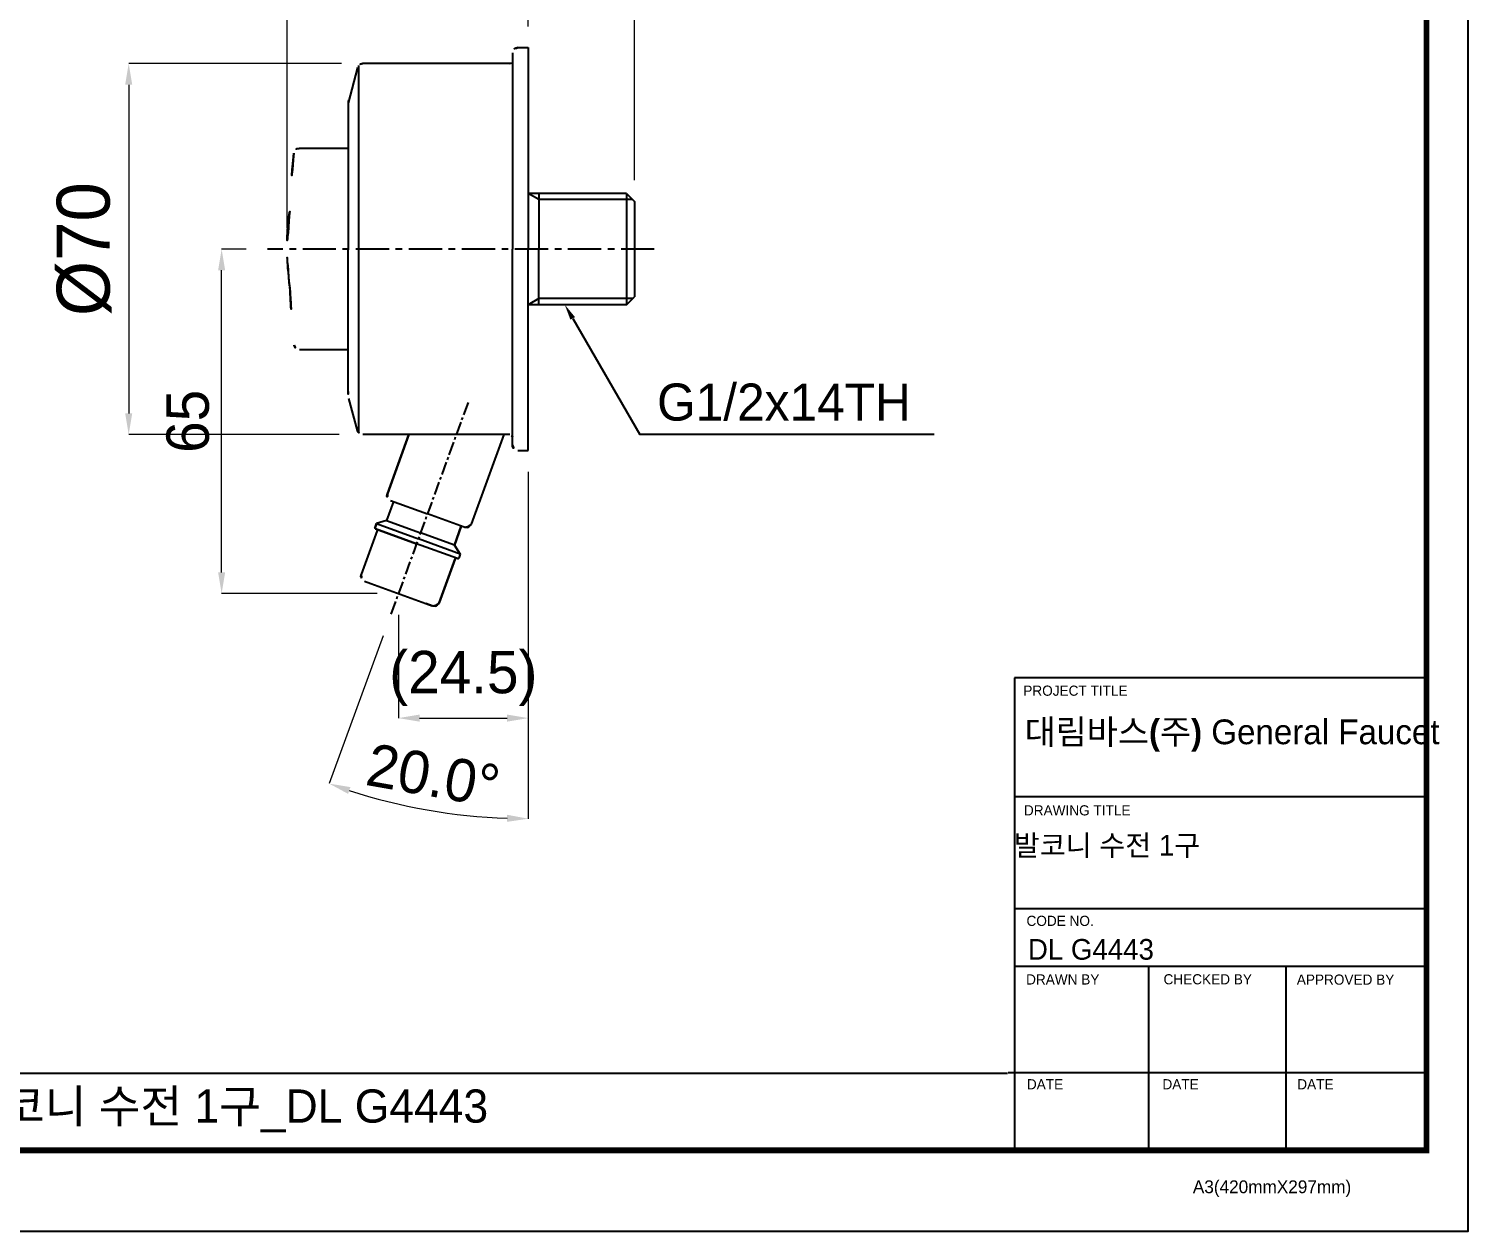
# Model space of a CAD drawing. Extents: x 16296679582 to 16296680068, y -37409616349 to -37409615993.
# Drawn here: x 16296679796.3 to 16296680067.8, y -37409616348.8 to -37409616121.9 of the extents above; entities that cross this region are included whole.
import ezdxf

# ---------------------------------------------------------------- set-up
doc = ezdxf.new("R2010")
doc.units = 0
doc.header["$LTSCALE"] = 10
doc.header["$MEASUREMENT"] = 0
doc.header["$PDMODE"] = 3
doc.header["$PDSIZE"] = -10
doc.linetypes.add('CENTER', pattern=[2, 1.25, -0.25, 0.25, -0.25])
doc.layers.get('0').update_dxf_attribs({"linetype": 'CONTINUOUS'})
doc.layers.get('DEFPOINTS').update_dxf_attribs({"linetype": 'CONTINUOUS'})
for name, color, linetype in [('CL', 2, 'CENTER'), ('D', 2, 'CONTINUOUS'), ('DWG', 7, 'CONTINUOUS')]:
    doc.layers.add(name, color=color, linetype=linetype)
doc.styles.add('Daelim Dimension', font='')
doc.styles.get('Daelim Dimension').set_extended_font_data('나눔고딕')
doc.dimstyles.new('DEFAULT', dxfattribs={"dimscale": 2, "dimtxt": 2, "dimasz": 2, "dimexe": 0, "dimexo": 2, "dimgap": 1, "dimtad": 1, "dimdec": 1, "dimzin": 9, "dimdsep": 46, "dimtxsty": 'Daelim Dimension', "dimcen": 0.5, "dimclrd": 252, "dimclre": 252, "dimclrt": 3, "dimadec": 1, "dimazin": 0, "dimtfac": 1, "dimtdec": 1, "dimtix": 1, "dimtmove": 0, "dimatfit": 3, "dimfxl": 1, "dimtolj": 1, "dimtzin": 1, "dimlwd": 9, "dimlwe": 9, "dimarcsym": 0})

# ---------------------------------------------------------------- blocks, each defined once
blk = doc.blocks.new('*D39')
at = {"color": 5, "lineweight": 9, "transparency": 16777216}
for p, q in [((16296679845.02754, -37409616159.458893), (16296679845.02754, -37409616109.005272)), ((16296679849.02754, -37409616109.005272), (16296679886.527531, -37409616109.005272)), ((16296679890.527531, -37409616121.458893), (16296679890.527531, -37409616109.005272))]:
    blk.add_line(p, q, dxfattribs=at)
at = {"color": 5, "transparency": 16777216}
for points in [[(16296679849.02754, -37409616108.338608), (16296679849.02754, -37409616109.671944), (16296679845.02754, -37409616109.005272)], [(16296679886.527531, -37409616108.338608), (16296679886.527531, -37409616109.671944), (16296679890.527531, -37409616109.005272)]]:
    blk.add_solid(points, dxfattribs=at)
at = {"layer": 'DEFPOINTS', "color": 0, "transparency": 16777216}
for p in [(16296679890.527531, -37409616109.005272), (16296679890.527531, -37409616125.458893), (16296679845.02754, -37409616163.458893)]:
    blk.add_point(p, dxfattribs=at)
at = {"color": 7, "transparency": 16777216, "insert": (16296679867.77754, -37409616102.49025), "char_height": 8, "attachment_point": 5, "style": 'Daelim Dimension'}
blk.add_mtext('\\A1;45.5', dxfattribs=at)
blk = doc.blocks.new('*D44')
at = {"color": 5, "lineweight": 9, "transparency": 16777216}
for p, q in [((16296679855.294861, -37409616128.458893), (16296679815.169331, -37409616128.458893)), ((16296679815.169331, -37409616132.458893), (16296679815.169331, -37409616194.458893)), ((16296679854.879551, -37409616198.458893), (16296679815.169331, -37409616198.458893))]:
    blk.add_line(p, q, dxfattribs=at)
at = {"color": 5, "transparency": 16777216}
for points in [[(16296679814.502661, -37409616132.458893), (16296679815.835991, -37409616132.458893), (16296679815.169331, -37409616128.458893)], [(16296679814.502661, -37409616194.458893), (16296679815.835991, -37409616194.458893), (16296679815.169331, -37409616198.458893)]]:
    blk.add_solid(points, dxfattribs=at)
at = {"layer": 'DEFPOINTS', "color": 0, "transparency": 16777216}
for p in [(16296679859.294861, -37409616128.458893), (16296679815.169331, -37409616198.458893), (16296679858.879551, -37409616198.458893)]:
    blk.add_point(p, dxfattribs=at)
at = {"color": 7, "transparency": 16777216, "insert": (16296679806.781639, -37409616163.458893), "char_height": 8, "attachment_point": 5, "rotation": 90, "style": 'Daelim Dimension'}
blk.add_mtext('\\A1;{\\H1.25x;\\C256;Ø70}', dxfattribs=at)
blk = doc.blocks.new('*D40')
at = {"color": 5, "lineweight": 9, "transparency": 16777216}
for p, q in [((16296679890.527531, -37409616205.458893), (16296679890.527531, -37409616251.947968)), ((16296679866.027531, -37409616232.458893), (16296679866.027531, -37409616251.947968)), ((16296679870.027531, -37409616251.947968), (16296679886.527531, -37409616251.947968))]:
    blk.add_line(p, q, dxfattribs=at)
at = {"color": 5, "transparency": 16777216}
for points in [[(16296679870.027531, -37409616251.281303), (16296679870.027531, -37409616252.614632), (16296679866.027531, -37409616251.947968)], [(16296679886.527531, -37409616251.281303), (16296679886.527531, -37409616252.614632), (16296679890.527531, -37409616251.947968)]]:
    blk.add_solid(points, dxfattribs=at)
at = {"layer": 'DEFPOINTS', "color": 0, "transparency": 16777216}
for p in [(16296679890.527531, -37409616201.458893), (16296679866.027531, -37409616228.458893), (16296679890.527531, -37409616251.947968)]:
    blk.add_point(p, dxfattribs=at)
at = {"color": 7, "transparency": 16777216, "insert": (16296679878.277531, -37409616244.465851), "char_height": 8, "attachment_point": 5, "style": 'Daelim Dimension'}
blk.add_mtext('\\A1;(24.5)', dxfattribs=at)
blk = doc.blocks.new('*D45')
at = {"color": 5, "lineweight": 9, "transparency": 16777216}
for p, q in [((16296679837.349899, -37409616163.458893), (16296679832.6971, -37409616163.458893)), ((16296679832.6971, -37409616224.458893), (16296679832.6971, -37409616167.458893)), ((16296679862.027531, -37409616228.458893), (16296679832.6971, -37409616228.458893))]:
    blk.add_line(p, q, dxfattribs=at)
at = {"color": 5, "transparency": 16777216}
for points in [[(16296679832.03043, -37409616167.458893), (16296679833.36376, -37409616167.458893), (16296679832.6971, -37409616163.458893)], [(16296679832.03043, -37409616224.458893), (16296679833.36376, -37409616224.458893), (16296679832.6971, -37409616228.458893)]]:
    blk.add_solid(points, dxfattribs=at)
at = {"layer": 'DEFPOINTS', "color": 0, "transparency": 16777216}
for p in [(16296679832.6971, -37409616163.458893), (16296679841.349899, -37409616163.458893), (16296679866.027531, -37409616228.458893)]:
    blk.add_point(p, dxfattribs=at)
at = {"color": 7, "transparency": 16777216, "insert": (16296679826.34231, -37409616195.958893), "char_height": 8, "attachment_point": 5, "rotation": 90, "style": 'Daelim Dimension'}
blk.add_mtext('\\A1;65', dxfattribs=at)
blk = doc.blocks.new('*D46')
at = {"color": 5, "lineweight": 9, "transparency": 16777216}
for p, q in [((16296679890.527531, -37409616121.458893), (16296679890.527531, -37409616109.005272)), ((16296679894.527531, -37409616109.005272), (16296679906.527531, -37409616109.005272)), ((16296679910.527531, -37409616150.461388), (16296679910.527531, -37409616109.005272))]:
    blk.add_line(p, q, dxfattribs=at)
at = {"color": 5, "transparency": 16777216}
for points in [[(16296679894.527531, -37409616108.338608), (16296679894.527531, -37409616109.671944), (16296679890.527531, -37409616109.005272)], [(16296679906.527531, -37409616108.338608), (16296679906.527531, -37409616109.671944), (16296679910.527531, -37409616109.005272)]]:
    blk.add_solid(points, dxfattribs=at)
at = {"layer": 'DEFPOINTS', "color": 0, "transparency": 16777216}
for p in [(16296679910.527531, -37409616109.005272), (16296679890.527531, -37409616125.458893), (16296679910.527531, -37409616154.461388)]:
    blk.add_point(p, dxfattribs=at)
at = {"color": 7, "transparency": 16777216, "insert": (16296679900.527531, -37409616102.667648), "char_height": 8, "attachment_point": 5, "style": 'Daelim Dimension'}
blk.add_mtext('\\A1;20', dxfattribs=at)
blk = doc.blocks.new('*D47')
at = {"color": 5, "lineweight": 9, "transparency": 16777216}
for p, q in [((16296679890.53, -37409616205.46), (16296679890.53, -37409616270.93)), ((16296679863.13, -37409616236.43), (16296679852.98, -37409616264.31))]:
    blk.add_line(p, q, dxfattribs=at)
blk.add_arc((16296679890.53, -37409616161.15), 109.78, 252.0878, 267.9122, dxfattribs=at)
at = {"color": 5, "transparency": 16777216}
for points in [[(16296679856.55, -37409616266.24), (16296679856.98, -37409616264.97), (16296679852.98, -37409616264.31)], [(16296679886.54, -37409616270.19), (16296679886.52, -37409616271.52), (16296679890.53, -37409616270.93)]]:
    blk.add_solid(points, dxfattribs=at)
at = {"layer": 'DEFPOINTS', "color": 0, "transparency": 16777216}
for p in [(16296679890.53, -37409616163.46), (16296679879.16, -37409616192.39), (16296679890.53, -37409616201.46), (16296679864.49, -37409616232.67), (16296679865.21, -37409616267.97)]:
    blk.add_point(p, dxfattribs=at)
at = {"color": 7, "transparency": 16777216, "insert": (16296679872.6, -37409616262.8), "char_height": 8, "attachment_point": 5, "rotation": 350, "style": 'Daelim Dimension'}
blk.add_mtext('\\A1;20.0°', dxfattribs=at)

msp = doc.modelspace()

# ---------------------------------------------------------------- linework, layer by layer
at = {"color": 5, "ltscale": 40}
for p, q in [((16296680059.914431, -37409616244.352577), (16296679982.22892, -37409616244.352577)), ((16296680059.914431, -37409616266.807083), (16296679982.22892, -37409616266.807083)), ((16296680059.914431, -37409616266.807083), (16296679982.22892, -37409616266.807083)), ((16296680059.914431, -37409616287.930054), (16296679982.22892, -37409616287.930054)), ((16296680059.914431, -37409616287.930054), (16296679982.22892, -37409616287.930054)), ((16296680059.914431, -37409616298.824417), (16296679982.22892, -37409616298.824417)), ((16296680059.914431, -37409616298.824417), (16296679982.22892, -37409616298.824417)), ((16296680007.461849, -37409616298.824417), (16296680007.461849, -37409616333.504822)), ((16296680033.35815, -37409616298.824417), (16296680033.35815, -37409616333.504822)), ((16296680059.914431, -37409616318.857964), (16296679981.00099, -37409616318.857964)), ((16296680059.914431, -37409616318.857964), (16296679982.83416, -37409616318.857964)), ((16296680059.914431, -37409616333.504822), (16296679993.33774, -37409616333.504822))]:
    msp.add_line(p, q, dxfattribs=at)
at = {"color": 5, "ltscale": 0.5}
msp.add_line((16296679982.22892, -37409616244.352577), (16296679982.22892, -37409616333.974731), dxfattribs=at)
at = {"color": 5}
msp.add_line((16296679589.514339, -37409616318.913513), (16296679980.907511, -37409616318.913513), dxfattribs=at)
at = {"ltscale": 0.5}
msp.add_lwpolyline([(16296679581.69809, -37409616348.755463), (16296680067.77809, -37409616348.755463), (16296680067.77809, -37409615992.595459), (16296679581.69809, -37409615992.595459)], close=True, dxfattribs=at)
at = {"color": 5, "linetype": 'ByBlock', "lineweight": 200, "const_width": 1.12}
msp.add_lwpolyline([(16296679589.514339, -37409616333.504997), (16296680059.914339, -37409616333.504997), (16296680059.914339, -37409616000.865013), (16296679589.514339, -37409616000.865013)], close=True, dxfattribs=at)
at = {"layer": 'CL', "ltscale": 0.5}
msp.add_line((16296679914.25894, -37409616163.458893), (16296679841.349899, -37409616163.458893), dxfattribs=at)
at = {"layer": 'CL', "ltscale": 0.2}
msp.add_line((16296679879.156651, -37409616192.38694), (16296679864.494261, -37409616232.671532), dxfattribs=at)
at = {"layer": 'D', "color": 5, "linetype": 'Continuous'}
msp.add_line((16296679898.90132, -37409616176.541367), (16296679911.5464, -37409616198.443298), dxfattribs=at)
at = {"layer": 'D', "color": 5}
msp.add_line((16296679967.095181, -37409616198.443298), (16296679911.5464, -37409616198.443298), dxfattribs=at)
at = {"layer": 'D', "color": 5, "linetype": 'Continuous'}
msp.add_solid([(16296679898.468309, -37409616176.791367), (16296679899.33433, -37409616176.291367), (16296679897.40132, -37409616173.943298)], dxfattribs=at)
at = {"layer": 'DWG'}
for p, q in [((16296679888.527531, -37409616125.458893), (16296679890.527531, -37409616125.458893)), ((16296679890.527531, -37409616125.458893), (16296679890.527531, -37409616163.458893)), ((16296679887.527531, -37409616126.458893), (16296679887.527531, -37409616163.458893)), ((16296679858.328939, -37409616129.200073), (16296679856.527531, -37409616135.922989)), ((16296679858.527531, -37409616128.817627), (16296679858.527531, -37409616198.100143)), ((16296679887.027531, -37409616128.458893), (16296679859.294861, -37409616128.458893)), ((16296679856.527531, -37409616135.922989), (16296679856.527531, -37409616163.458893)), ((16296679856.527531, -37409616144.458893), (16296679847.297119, -37409616144.458893)), ((16296679856.527531, -37409616144.458893), (16296679847.372431, -37409616144.458893)), ((16296679856.527531, -37409616144.458893), (16296679847.372431, -37409616144.458893)), ((16296679909.027531, -37409616152.961388), (16296679890.527531, -37409616152.961388)), ((16296679892.51506, -37409616152.961388), (16296679892.51506, -37409616163.458893)), ((16296679909.027531, -37409616152.961388), (16296679910.527531, -37409616154.461388)), ((16296679909.027531, -37409616152.961388), (16296679909.027531, -37409616173.95639)), ((16296679910.527531, -37409616154.461388), (16296679910.527531, -37409616172.45639)), ((16296679856.527531, -37409616190.336517), (16296679856.527531, -37409616163.458893)), ((16296679887.527531, -37409616200.458893), (16296679887.527531, -37409616163.458893)), ((16296679890.527531, -37409616201.458893), (16296679890.527531, -37409616163.458893)), ((16296679892.51506, -37409616173.95639), (16296679892.51506, -37409616163.458893)), ((16296679909.027531, -37409616173.95639), (16296679890.527531, -37409616173.95639)), ((16296679909.027531, -37409616173.95639), (16296679910.527531, -37409616172.45639)), ((16296679856.527531, -37409616182.458893), (16296679847.349331, -37409616182.458893)), ((16296679858.328939, -37409616197.717697), (16296679856.69791, -37409616191.630623)), ((16296679887.027531, -37409616198.458893), (16296679859.294861, -37409616198.458893)), ((16296679863.94846, -37409616209.611153), (16296679868.007549, -37409616198.458893)), ((16296679868.007549, -37409616198.458893), (16296679863.94846, -37409616209.611153)), ((16296679885.88574, -37409616198.458893), (16296679879.7353, -37409616215.357094)), ((16296679888.527531, -37409616201.458893), (16296679890.527531, -37409616201.458893)), ((16296679865.109949, -37409616211.098068), (16296679863.81027, -37409616214.6689)), ((16296679865.109949, -37409616211.098068), (16296679863.81027, -37409616214.6689)), ((16296679864.546129, -37409616210.89286), (16296679871.499861, -37409616213.423813)), ((16296679863.81027, -37409616214.6689), (16296679861.896339, -37409616215.249298)), ((16296679863.81027, -37409616214.6689), (16296679861.896339, -37409616215.249298)), ((16296679863.81027, -37409616214.6689), (16296679870.20018, -37409616216.994637)), ((16296679878.453581, -37409616215.954758), (16296679871.499861, -37409616213.423813)), ((16296679862.04973, -37409616216.582153), (16296679859.039949, -37409616224.85144)), ((16296679862.04973, -37409616216.582153), (16296679859.039949, -37409616224.85144)), ((16296679861.622721, -37409616216.001053), (16296679861.896339, -37409616215.249298)), ((16296679861.896339, -37409616215.249298), (16296679861.622721, -37409616216.001053)), ((16296679869.447741, -37409616219.061974), (16296679861.74226, -37409616216.257401)), ((16296679861.74226, -37409616216.257401), (16296679869.447741, -37409616219.061974)), ((16296679861.896339, -37409616215.249298), (16296679869.789761, -37409616218.122269)), ((16296679876.59009, -37409616219.320374), (16296679870.20018, -37409616216.994637)), ((16296679876.59009, -37409616219.320374), (16296679877.889771, -37409616215.749542)), ((16296679877.889771, -37409616215.749542), (16296679876.59009, -37409616219.320374)), ((16296679877.153219, -37409616221.866524), (16296679869.447741, -37409616219.061974)), ((16296679877.68317, -37409616220.995239), (16296679869.789761, -37409616218.122269)), ((16296679877.68317, -37409616220.995239), (16296679876.59009, -37409616219.320374)), ((16296679876.59009, -37409616219.320374), (16296679877.68317, -37409616220.995239)), ((16296679873.69916, -37409616230.186951), (16296679876.708929, -37409616221.917664)), ((16296679876.708929, -37409616221.917664), (16296679873.69916, -37409616230.186951)), ((16296679877.68317, -37409616220.995239), (16296679877.409559, -37409616221.746986)), ((16296679877.68317, -37409616220.995239), (16296679877.409559, -37409616221.746986)), ((16296679859.637621, -37409616226.133148), (16296679860.85923, -37409616226.577766)), ((16296679859.637621, -37409616226.133148), (16296679860.85923, -37409616226.577766)), ((16296679860.85923, -37409616226.577766), (16296679871.195841, -37409616230.339996)), ((16296679871.195841, -37409616230.339996), (16296679872.41745, -37409616230.784622)), ((16296679872.41745, -37409616230.784622), (16296679871.195841, -37409616230.339996))]:
    msp.add_line(p, q, dxfattribs=at)
at = {"layer": 'DWG', "color": 2}
for p, q in [((16296679892.51506, -37409616154.108887), (16296679890.527531, -37409616152.961388)), ((16296679910.175039, -37409616154.108887), (16296679892.51506, -37409616154.108887)), ((16296679892.51506, -37409616172.808891), (16296679890.527531, -37409616173.95639)), ((16296679910.175039, -37409616172.808891), (16296679892.51506, -37409616172.808891))]:
    msp.add_line(p, q, dxfattribs=at)
at = {"layer": 'DWG'}
for centre, radius, start, end in [((16296679888.527531, -37409616126.458893), 1, 90, 180), ((16296679887.027531, -37409616127.958893), 0.5, 270, 0), ((16296679859.294861, -37409616129.458893), 1, 90, 164.99996135), ((16296679861.527531, -37409616136.581253), 5, 164.99996135, 180), ((16296679847.297119, -37409616145.458893), 1, 90, 174.38567502), ((16296680027.74177, -37409616163.19725), 182.314421, 174.38567502, 177.8348078), ((16296679895.68754, -37409616163.458893), 50.66, 172.15610888, 187.84389112), ((16296679845.60058, -37409616156.558891), 0.1, 90, 172.15610888), ((16296679845.60058, -37409616170.358887), 0.1, 187.84389112, 270), ((16296680027.74177, -37409616163.19725), 182.314421, 182.32968024, 185.78038294), ((16296679847.349331, -37409616181.458893), 1, 185.78038294, 270), ((16296679861.527531, -37409616190.336517), 5, 180, 195.00003865), ((16296679859.294861, -37409616197.458893), 1, 195.00003865, 270), ((16296679887.027531, -37409616198.958893), 0.5, 0, 90), ((16296679888.527531, -37409616200.458893), 1, 180, 270), ((16296679864.888149, -37409616209.953163), 1, 160.0001248, 249.99994736), ((16296679864.888149, -37409616209.953163), 1, 160.0001248, 249.99994736), ((16296679861.810659, -37409616216.069458), 0.2, 160.0001248, 249.99994736), ((16296679861.810659, -37409616216.069458), 0.2, 160.0001248, 249.99994736), ((16296679861.86179, -37409616216.513741), 0.2, 340.0001248, 69.99994736), ((16296679878.795601, -37409616215.01506), 1, 249.99994736, 340.0001248), ((16296679876.89687, -37409616221.986061), 0.2, 69.99994736, 160.0001248), ((16296679876.89687, -37409616221.986061), 0.2, 69.99994736, 160.0001248), ((16296679877.221621, -37409616221.678589), 0.2, 249.99994736, 340.0001248), ((16296679859.979639, -37409616225.193459), 1, 160.0001248, 249.99994736), ((16296679859.979639, -37409616225.193459), 1, 160.0001248, 249.99994736), ((16296679872.75947, -37409616229.844933), 1, 249.99994736, 340.0001248)]:
    msp.add_arc(centre, radius, start, end, dxfattribs=at)
at = {"layer": 'DWG', "extrusion": (0, 6.12323e-17, -1)}
for centre, radius, start, end in [((-16296679845.60058, -37409616156.558891, -0.000002), 0.1, 7.84389112, 90), ((-16296679895.68754, -37409616163.458893, -0.000002), 50.66, 352.15610888, 7.84389112), ((-16296679845.60058, -37409616170.358887, -0.000002), 0.1, 270, 352.15610888)]:
    msp.add_arc(centre, radius, start, end, dxfattribs=at)
at = {"layer": 'DWG', "extrusion": (0, 0, -1)}
for centre, radius, start, end in [((-16296679861.86179, -37409616216.513741), 0.2, 110.00005264, 199.9998752), ((-16296679878.795601, -37409616215.01506), 1, 199.9998752, 290.00005264), ((-16296679877.221621, -37409616221.678589), 0.2, 199.9998752, 290.00005264), ((-16296679872.75947, -37409616229.844933), 1, 199.9998752, 290.00005264)]:
    msp.add_arc(centre, radius, start, end, dxfattribs=at)
at = {"layer": 'DWG'}
msp.add_open_spline([(16296679845.55147, -37409616156.470871), (16296679845.55147, -37409616156.470871), (16296679845.55147, -37409616156.470863), (16296679845.55546, -37409616156.36293), (16296679845.557171, -37409616156.310913), (16296679845.556919, -37409616156.312431)], degree=3, knots=[0, 0, 0, 0, 0.0000151348, 0.0000151348, 1, 1, 1, 1], dxfattribs=at)
msp.add_open_spline([(16296679845.57744, -37409616170.605324), (16296679845.577221, -37409616170.604393), (16296679845.575199, -37409616170.557838), (16296679845.57159, -37409616170.466782)], degree=3, dxfattribs=at)

# ---------------------------------------------------------------- texts
at = {"color": 5, "ltscale": 40, "style": 'Daelim Dimension'}
for s, height, p in [('PROJECT TITLE', 1.91819508, (16296679983.873501, -37409616247.733849)), ('DRAWING TITLE', 1.91819508, (16296679983.996481, -37409616270.309967)), ('CODE NO.', 1.9181951, (16296679984.47751, -37409616291.158386)), ('DRAWN BY', 1.9181951, (16296679984.40229, -37409616302.215317)), ('CHECKED BY', 1.9181951, (16296680010.31922, -37409616302.181297)), ('APPROVED BY', 1.91819508, (16296680035.45455, -37409616302.243263)), ('DATE', 1.9181951, (16296679984.552111, -37409616321.985558)), ('DATE', 1.9181951, (16296680010.11524, -37409616321.985558)), ('DATE', 1.9181951, (16296680035.542761, -37409616321.985558)), ('A3(420mmX297mm)', 2.42097059, (16296680015.849859, -37409616341.580727))]:
    msp.add_text(s, height=height, dxfattribs=at).set_placement(p)
at = {"color": 7, "ltscale": 0.5, "insert": (16296679938.740101, -37409616192.375641), "char_height": 7, "attachment_point": 5, "style": 'Daelim Dimension'}
msp.add_mtext('\\A1;G1/2x14TH', dxfattribs=at)
at = {"attachment_point": 1, "style": 'Daelim Dimension'}
for s, insert, char_height, width in [('{\\fPretendard Variable SemiBold|b0|i0|c129|p2;\\C7;대림바스(주)} General Faucet', (16296679984.13027, -37409616252.205856), 4.67018569, 75.06045175), (' 발코니 수전 1구', (16296679980.641859, -37409616274.003067), 3.898736, 65.61174065), ('DL G4443', (16296679984.74539, -37409616293.62899), 3.898736, 65.61174065)]:
    msp.add_mtext(s, dxfattribs=dict(at, insert=insert, char_height=char_height, width=width))
at = {"color": 2, "insert": (16296679673.974251, -37409616322.006607), "char_height": 6.26582575, "width": 272.07198274, "attachment_point": 1, "style": 'Daelim Dimension'}
msp.add_mtext('{\\fPretendard Variable SemiBold|b0|i0|c129|p2;대림바스(주)} General Faucet_발코니 수전 1구_DL G4443', dxfattribs=at)

# ---------------------------------------------------------------- dimensions: what is measured, and where the dimension line sits
for base, p1, p2, picture, middle in [((16296679890.527531, -37409616109.005272), (16296679845.02754, -37409616163.458893), (16296679890.527531, -37409616125.458893), '*D39', (16296679867.77754, -37409616102.49025)), ((16296679910.527531, -37409616109.005272), (16296679890.527531, -37409616125.458893), (16296679910.527531, -37409616154.461388), '*D46', (16296679900.527531, -37409616102.667648))]:
    dim = msp.add_linear_dim(base=base, p1=p1, p2=p2, dimstyle='DEFAULT', override={"dimtxt": 4, "dimclrd": 5, "dimclre": 5, "dimclrt": 7})
    dim.commit()
    dim.dimension.update_dxf_attribs({"geometry": picture, "text_midpoint": middle})
dim = msp.add_linear_dim(base=(16296679815.169331, -37409616198.458893), p1=(16296679859.294861, -37409616128.458893), p2=(16296679858.879551, -37409616198.458893), angle=90, text='{\\H1.25x;\\C256;Ø70}', dimstyle='DEFAULT', override={"dimtxt": 4, "dimclrd": 5, "dimclre": 5, "dimclrt": 7})
dim.commit()
dim.dimension.update_dxf_attribs({"geometry": '*D44', "text_midpoint": (16296679806.781639, -37409616163.458893)})
dim = msp.add_linear_dim(base=(16296679832.6971, -37409616163.458893), p1=(16296679866.027531, -37409616228.458893), p2=(16296679841.349899, -37409616163.458893), angle=90, dimstyle='DEFAULT', override={"dimtxt": 4, "dimclrd": 5, "dimclre": 5, "dimclrt": 7})
dim.commit()
dim.dimension.update_dxf_attribs({"geometry": '*D45', "text_midpoint": (16296679826.34231, -37409616195.958893)})
dim = msp.add_angular_dim_2l(base=(16296679865.210529, -37409616267.96653), line1=((16296679890.527531, -37409616201.458893), (16296679890.527531, -37409616163.458893)), line2=((16296679879.156651, -37409616192.38694), (16296679864.494261, -37409616232.671532)), dimstyle='DEFAULT', override={"dimtxt": 4, "dimclrd": 5, "dimclre": 5, "dimclrt": 7})
dim.commit()
dim.dimension.update_dxf_attribs({"geometry": '*D47', "text_midpoint": (16296679872.60371, -37409616262.79673)})
dim = msp.add_linear_dim(base=(16296679890.527531, -37409616251.947968), p1=(16296679866.027531, -37409616228.458893), p2=(16296679890.527531, -37409616201.458893), text='(<>)', dimstyle='DEFAULT', override={"dimtxt": 4, "dimclrd": 5, "dimclre": 5, "dimclrt": 7})
dim.commit()
dim.dimension.update_dxf_attribs({"geometry": '*D40', "text_midpoint": (16296679878.277531, -37409616251.947968), "dimtype": 160})

doc.saveas('drawing.dxf')
